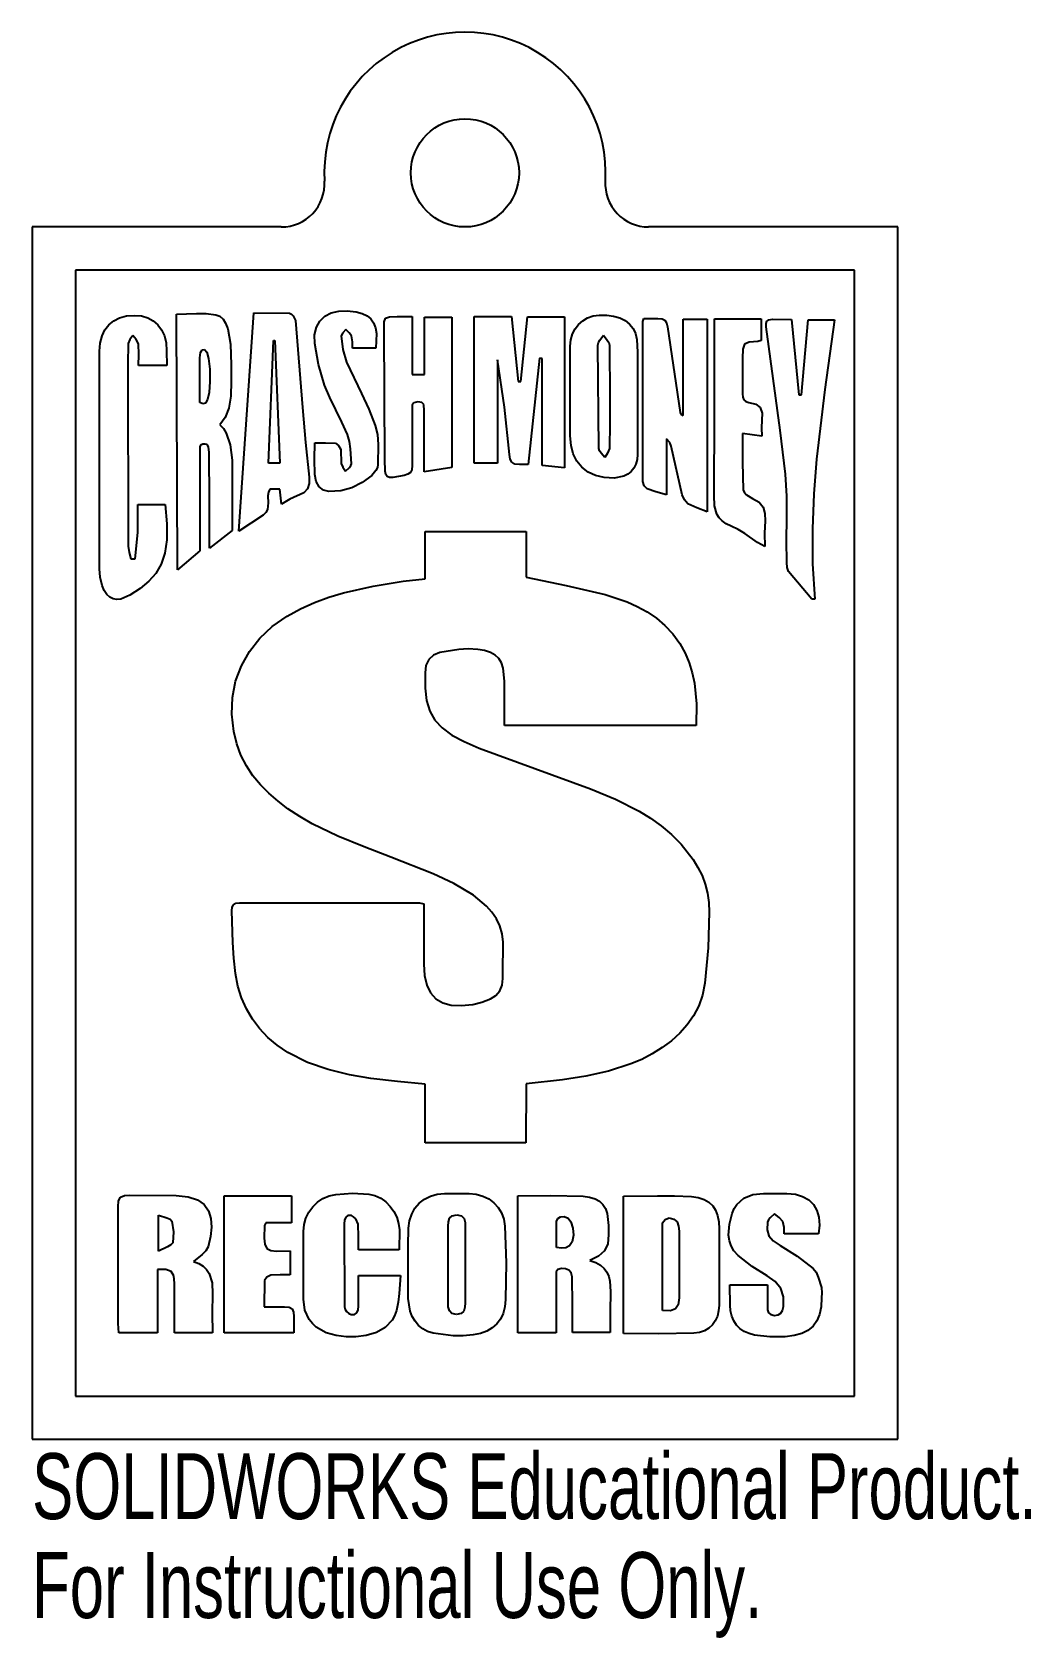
# Model space of a CAD drawing. Header units: inches. Extents: x 0 to 2.88, y -0.57 to 4.06.
import ezdxf

# ---------------------------------------------------------------- set-up
doc = ezdxf.new("R2010")
doc.units = ezdxf.units.IN
doc.header["$MEASUREMENT"] = 0
doc.styles.add('SLDTEXTSTYLE0', font='TXT', dxfattribs={"width": 0.7})

msp = doc.modelspace()

# ---------------------------------------------------------------- linework, layer by layer
at = {"color": 254, "linetype": 'Continuous', "lineweight": 25}
for p, q in [((0.7197, 3.5), (0, 3.5)), ((0, 3.5), (0, 0)), ((2.5, 3.5), (1.7803, 3.5)), ((2.5, 0), (2.5, 3.5)), ((0.125, 3.375), (0.125, 0.125)), ((2.375, 3.375), (0.125, 3.375)), ((2.375, 0.125), (2.375, 3.375)), ((0.4171, 3.2482), (0.4745, 3.2501)), ((0.4201, 2.5106), (0.4171, 3.2482)), ((0.4745, 3.2501), (0.5027, 3.2499)), ((0.5027, 3.2499), (0.5308, 3.2466)), ((0.5308, 3.2466), (0.542, 3.2423)), ((0.5972, 2.6221), (0.64, 3.2518)), ((0.64, 3.2518), (0.7437, 3.2509)), ((0.7437, 3.2509), (0.749, 3.2485)), ((0.749, 3.2485), (0.7544, 3.2431)), ((0.8456, 3.2422), (0.8639, 3.2518)), ((0.8639, 3.2518), (0.8855, 3.2571)), ((0.8855, 3.2571), (0.9098, 3.2581)), ((0.9098, 3.2581), (0.9363, 3.2546)), ((0.9363, 3.2546), (0.9534, 3.2499)), ((0.9534, 3.2499), (0.9673, 3.2432)), ((1.6204, 3.243), (1.638, 3.2457)), ((1.638, 3.2457), (1.6595, 3.2457)), ((1.6595, 3.2457), (1.6792, 3.2429)), ((0.2019, 3.1853), (0.2102, 3.203)), ((0.2102, 3.203), (0.2215, 3.2177)), ((0.2215, 3.2177), (0.2358, 3.2294)), ((0.2358, 3.2294), (0.2528, 3.2379)), ((0.2528, 3.2379), (0.2725, 3.243)), ((0.2725, 3.243), (0.2947, 3.2448)), ((0.2947, 3.2448), (0.3155, 3.243)), ((0.3155, 3.243), (0.334, 3.2378)), ((0.334, 3.2378), (0.35, 3.2293)), ((0.35, 3.2293), (0.3634, 3.2176)), ((0.3634, 3.2176), (0.3741, 3.2029)), ((0.3741, 3.2029), (0.382, 3.1853)), ((0.542, 3.2423), (0.5514, 3.2342)), ((0.5514, 3.2342), (0.559, 3.2221)), ((0.559, 3.2221), (0.5651, 3.206)), ((0.5651, 3.206), (0.5727, 3.1619)), ((0.7544, 3.2431), (0.7605, 3.23)), ((0.7605, 3.23), (0.7805, 2.9784)), ((0.8159, 3.189), (0.8211, 3.2107)), ((0.8211, 3.2107), (0.8311, 3.2285)), ((0.8311, 3.2285), (0.8456, 3.2422)), ((0.9065, 3.2035), (0.8973, 3.1941)), ((0.9161, 3.1948), (0.9065, 3.2035)), ((0.9673, 3.2432), (0.9782, 3.2343)), ((0.9782, 3.2343), (0.9863, 3.2231)), ((0.9863, 3.2231), (0.9917, 3.2092)), ((0.9917, 3.2092), (0.9945, 3.1926)), ((1.0163, 3.2044), (1.0167, 3.2259)), ((1.0191, 2.829), (1.0163, 3.2044)), ((1.0167, 3.2259), (1.0209, 3.2369)), ((1.0209, 3.2369), (1.0323, 3.241)), ((1.0323, 3.241), (1.0544, 3.2416)), ((1.0544, 3.2416), (1.0972, 3.2416)), ((1.0972, 3.2416), (1.0972, 3.0741)), ((1.133, 3.2397), (1.2121, 3.2397)), ((1.133, 3.0741), (1.133, 3.2397)), ((1.2121, 3.2397), (1.2121, 2.8053)), ((1.2771, 3.2411), (1.3841, 3.2411)), ((1.2771, 2.8179), (1.2771, 3.2411)), ((1.3841, 3.2411), (1.4041, 3.0541)), ((1.4115, 3.0541), (1.4306, 3.2406)), ((1.4306, 3.2406), (1.538, 3.2406)), ((1.538, 3.2406), (1.538, 2.8044)), ((1.5606, 3.1911), (1.5681, 3.206)), ((1.5681, 3.206), (1.578, 3.2188)), ((1.578, 3.2188), (1.5901, 3.2294)), ((1.5901, 3.2294), (1.6043, 3.2375)), ((1.6043, 3.2375), (1.6204, 3.243)), ((1.6792, 3.2429), (1.697, 3.2375)), ((1.697, 3.2375), (1.7124, 3.2296)), ((1.7124, 3.2296), (1.7254, 3.2193)), ((1.7254, 3.2193), (1.7356, 3.2068)), ((1.7356, 3.2068), (1.7428, 3.1921)), ((1.7634, 3.2271), (1.7667, 3.2359)), ((1.7634, 2.7648), (1.7634, 3.2271)), ((1.7667, 3.2359), (1.8076, 3.2359)), ((1.8076, 3.2359), (1.8192, 3.235)), ((1.8192, 3.235), (1.827, 3.2308)), ((1.827, 3.2308), (1.8319, 3.2229)), ((1.8319, 3.2229), (1.8346, 3.2113)), ((1.8346, 3.2113), (1.8718, 2.9648)), ((1.8802, 2.9555), (1.8802, 3.2336)), ((1.8802, 3.2336), (1.9499, 3.2336)), ((1.9499, 3.2336), (1.9495, 2.6774)), ((1.9706, 3.2001), (1.9711, 3.235)), ((1.971, 2.9622), (1.9706, 3.2001)), ((1.9711, 3.235), (2.1055, 3.235)), ((2.1055, 3.235), (2.1055, 3.1722)), ((2.1196, 3.2213), (2.1221, 3.2282)), ((2.1199, 3.2115), (2.1196, 3.2213)), ((2.1603, 2.9129), (2.1199, 3.2115)), ((2.1221, 3.2282), (2.128, 3.2322)), ((2.128, 3.2322), (2.138, 3.2334)), ((2.138, 3.2334), (2.1934, 3.2329)), ((2.1934, 3.2329), (2.2148, 3.0157)), ((2.2222, 3.0152), (2.2417, 3.2315)), ((2.2417, 3.2315), (2.3175, 3.2315)), ((2.3175, 3.2315), (2.2896, 3.0305)), ((0.1951, 3.1415), (0.1968, 3.1648)), ((0.1968, 3.1648), (0.2019, 3.1853)), ((0.277, 3.1638), (0.2761, 3.1043)), ((0.2826, 3.1754), (0.277, 3.1638)), ((0.2909, 3.1866), (0.2826, 3.1754)), ((0.3006, 3.1749), (0.2909, 3.1866)), ((0.3068, 3.1629), (0.3006, 3.1749)), ((0.3081, 3.1322), (0.3068, 3.1629)), ((0.382, 3.1853), (0.3868, 3.165)), ((0.3868, 3.165), (0.3886, 3.142)), ((0.5727, 3.1619), (0.575, 3.1015)), ((0.6828, 2.8179), (0.6968, 3.1718)), ((0.6968, 3.1718), (0.7014, 3.1718)), ((0.7014, 3.1718), (0.7154, 2.8179)), ((0.8163, 3.1635), (0.8159, 3.189)), ((0.8268, 3.1026), (0.8163, 3.1635)), ((0.8973, 3.1941), (0.8926, 3.1853)), ((0.8926, 3.1853), (0.8978, 3.1466)), ((0.9228, 3.1853), (0.9161, 3.1948)), ((0.9251, 3.1684), (0.9228, 3.1853)), ((0.9256, 3.15), (0.9251, 3.1684)), ((0.9945, 3.1926), (0.9931, 3.15)), ((1.5542, 3.1559), (1.556, 3.1743)), ((1.5542, 2.8973), (1.5542, 3.1559)), ((1.556, 3.1743), (1.5606, 3.1911)), ((1.6338, 3.1587), (1.6356, 3.166)), ((1.6366, 2.8601), (1.6338, 3.1587)), ((1.6356, 3.166), (1.64, 3.1731)), ((1.64, 3.1731), (1.6505, 3.1876)), ((1.6505, 3.1876), (1.6612, 3.1735)), ((1.6612, 3.1735), (1.6657, 3.1664)), ((1.6657, 3.1664), (1.6677, 3.1592)), ((1.6677, 3.1592), (1.6687, 3.0071)), ((1.7428, 3.1921), (1.7468, 3.1755)), ((1.7468, 3.1755), (1.7485, 3.1389)), ((2.0575, 3.1613), (2.0527, 3.1474)), ((2.0706, 3.1671), (2.0575, 3.1613)), ((2.0962, 3.1694), (2.0706, 3.1671)), ((2.1055, 3.1722), (2.0962, 3.1694)), ((0.1951, 2.5127), (0.1951, 3.1415)), ((0.3077, 3.0997), (0.3081, 3.1322)), ((0.3886, 3.142), (0.3891, 3.0997)), ((0.4843, 2.993), (0.4846, 3.1222)), ((0.4846, 3.1222), (0.4865, 3.1374)), ((0.4865, 3.1374), (0.4911, 3.1454)), ((0.4911, 3.1454), (0.4975, 3.1459)), ((0.4975, 3.1459), (0.5044, 3.1382)), ((0.5044, 3.1382), (0.5096, 3.12)), ((0.5096, 3.12), (0.5129, 3.0895)), ((0.8978, 3.1466), (0.9079, 3.1095)), ((0.9079, 3.1095), (0.9511, 3.0189)), ((0.9931, 3.15), (0.9256, 3.15)), ((1.3441, 3.116), (1.3441, 2.8179)), ((1.3641, 2.9799), (1.3441, 3.116)), ((1.465, 3.1211), (1.4329, 2.8146)), ((1.4734, 3.1206), (1.465, 3.1211)), ((1.4734, 2.8113), (1.4734, 3.1206)), ((1.7485, 3.1389), (1.7482, 3.102)), ((2.052, 3.1211), (2.0515, 3.0178)), ((2.0527, 3.1474), (2.052, 3.1211)), ((0.2761, 3.1043), (0.2779, 2.5787)), ((0.3891, 3.0997), (0.3077, 3.0997)), ((0.5129, 3.0895), (0.5137, 3.0542)), ((0.575, 3.1015), (0.575, 3.0552)), ((0.8442, 3.0435), (0.8268, 3.1026)), ((1.0972, 3.0741), (1.133, 3.0741)), ((1.7482, 3.102), (1.7482, 2.8434)), ((0.5114, 3.0217), (0.507, 3.0018)), ((0.5137, 3.0542), (0.5114, 3.0217)), ((0.575, 3.0552), (0.5739, 3.0117)), ((0.8598, 3.0074), (0.8442, 3.0435)), ((0.9511, 3.0189), (0.9725, 2.9735)), ((1.4041, 3.0541), (1.4115, 3.0541)), ((2.0515, 3.0178), (2.0522, 3.0083)), ((2.2148, 3.0157), (2.2222, 3.0152)), ((2.2896, 3.0305), (2.2657, 2.8298)), ((0.4932, 2.9891), (0.4843, 2.993)), ((0.5008, 2.9915), (0.4932, 2.9891)), ((0.507, 3.0018), (0.5008, 2.9915)), ((0.5679, 2.9772), (0.5573, 2.9502)), ((0.5739, 3.0117), (0.5679, 2.9772)), ((0.7805, 2.9784), (0.7897, 2.8781)), ((0.8773, 2.9721), (0.8598, 3.0074)), ((0.8949, 2.9367), (0.8773, 2.9721)), ((0.9725, 2.9735), (0.9912, 2.9272)), ((1.0979, 2.986), (1.0972, 2.9685)), ((1.0972, 2.9685), (1.0977, 2.8109)), ((1.1029, 2.9924), (1.0979, 2.986)), ((1.1144, 2.9951), (1.1029, 2.9924)), ((1.1259, 2.993), (1.1144, 2.9951)), ((1.1311, 2.9872), (1.1259, 2.993)), ((1.1325, 2.9695), (1.1311, 2.9872)), ((1.1325, 2.7932), (1.1325, 2.9695)), ((1.3785, 2.8434), (1.3641, 2.9799)), ((1.6687, 3.0071), (1.6688, 2.9338)), ((2.0522, 3.0083), (2.0551, 3.001)), ((2.0551, 3.001), (2.0609, 2.996)), ((2.0609, 2.996), (2.0701, 2.9936)), ((2.0701, 2.9936), (2.0904, 2.9887)), ((2.0904, 2.9887), (2.1029, 2.9783)), ((2.1029, 2.9783), (2.1085, 2.9626)), ((0.5573, 2.9502), (0.5425, 2.9292)), ((0.5425, 2.9292), (0.5526, 2.9185)), ((0.9107, 2.9007), (0.8949, 2.9367)), ((0.9912, 2.9272), (0.9975, 2.9006)), ((1.6688, 2.9338), (1.6673, 2.8606)), ((1.8718, 2.9648), (1.8735, 2.96)), ((1.8735, 2.96), (1.8802, 2.9555)), ((1.9697, 2.7243), (1.971, 2.9622)), ((2.1078, 2.942), (2.1069, 2.9202)), ((2.1085, 2.9626), (2.1078, 2.942)), ((0.5526, 2.9185), (0.5607, 2.9051)), ((0.5607, 2.9051), (0.572, 2.8707)), ((0.7897, 2.8781), (0.8, 2.7779)), ((0.8158, 2.8296), (0.8163, 2.8765)), ((0.8163, 2.8765), (0.847, 2.8769)), ((0.847, 2.8769), (0.8763, 2.8756)), ((0.8763, 2.8756), (0.8853, 2.8692)), ((0.9167, 2.8807), (0.9107, 2.9007)), ((0.9199, 2.8594), (0.9167, 2.8807)), ((0.9975, 2.9006), (0.9994, 2.8723)), ((1.5564, 2.8695), (1.5542, 2.8973)), ((1.8318, 2.8885), (1.8318, 2.7262)), ((1.8414, 2.8779), (1.8318, 2.8885)), ((1.8458, 2.8667), (1.8414, 2.8779)), ((2.052, 2.9034), (2.0517, 2.8214)), ((2.1074, 2.8959), (2.052, 2.9034)), ((2.1069, 2.9202), (2.1074, 2.8959)), ((2.1756, 2.7865), (2.1603, 2.9129)), ((0.4841, 2.8652), (0.484, 2.8446)), ((0.484, 2.8446), (0.484, 2.5654)), ((0.4866, 2.8704), (0.4841, 2.8652)), ((0.493, 2.8725), (0.4866, 2.8704)), ((0.5, 2.8734), (0.493, 2.8725)), ((0.5058, 2.8722), (0.5, 2.8734)), ((0.5097, 2.8652), (0.5058, 2.8722)), ((0.5114, 2.8486), (0.5097, 2.8652)), ((0.5123, 2.709), (0.5114, 2.8486)), ((0.572, 2.8707), (0.5774, 2.8271)), ((0.8168, 2.7858), (0.8158, 2.8296)), ((0.8853, 2.8692), (0.8912, 2.8579)), ((0.8912, 2.8579), (0.8926, 2.8174)), ((0.9224, 2.816), (0.9199, 2.8594)), ((0.9994, 2.8723), (0.9986, 2.8146)), ((1.0197, 2.7952), (1.0191, 2.829)), ((1.3808, 2.83), (1.3785, 2.8434)), ((1.3856, 2.8206), (1.3808, 2.83)), ((1.5628, 2.8449), (1.5564, 2.8695)), ((1.5733, 2.8237), (1.5628, 2.8449)), ((1.6386, 2.8532), (1.6366, 2.8601)), ((1.6435, 2.8465), (1.6386, 2.8532)), ((1.6543, 2.8346), (1.6435, 2.8465)), ((1.6622, 2.8469), (1.6543, 2.8346)), ((1.6673, 2.8606), (1.6622, 2.8469)), ((1.747, 2.8283), (1.7435, 2.815)), ((1.7482, 2.8434), (1.747, 2.8283)), ((1.8778, 2.7267), (1.8458, 2.8667)), ((2.2657, 2.8298), (2.2577, 2.7292)), ((0.5774, 2.8271), (0.5781, 2.7752)), ((0.7154, 2.8179), (0.6828, 2.8179)), ((0.8204, 2.7656), (0.8168, 2.7858)), ((0.8926, 2.8174), (0.8978, 2.8061)), ((0.8978, 2.8061), (0.9051, 2.7951)), ((0.9051, 2.7951), (0.9162, 2.8058)), ((0.9162, 2.8058), (0.9207, 2.811)), ((0.9207, 2.811), (0.9224, 2.816)), ((0.981, 2.7821), (0.9533, 2.7621)), ((0.9931, 2.797), (0.981, 2.7821)), ((0.9971, 2.8059), (0.9931, 2.797)), ((0.9986, 2.8146), (0.9971, 2.8059)), ((1.0216, 2.7853), (1.0197, 2.7952)), ((1.0254, 2.7793), (1.0216, 2.7853)), ((1.0744, 2.7825), (1.0418, 2.7766)), ((1.0854, 2.786), (1.0744, 2.7825)), ((1.0927, 2.7913), (1.0854, 2.786)), ((1.0966, 2.7993), (1.0927, 2.7913)), ((1.0977, 2.8109), (1.0966, 2.7993)), ((1.2121, 2.8053), (1.1325, 2.7932)), ((1.3441, 2.8179), (1.2771, 2.8179)), ((1.3941, 2.8154), (1.3856, 2.8206)), ((1.4073, 2.8146), (1.3941, 2.8154)), ((1.4329, 2.8146), (1.4073, 2.8146)), ((1.538, 2.8044), (1.4734, 2.8113)), ((1.5877, 2.8062), (1.5733, 2.8237)), ((1.6058, 2.7924), (1.5877, 2.8062)), ((1.6274, 2.7825), (1.6058, 2.7924)), ((1.6525, 2.7766), (1.6274, 2.7825)), ((1.7205, 2.7859), (1.7089, 2.7801)), ((1.7302, 2.7937), (1.7205, 2.7859)), ((1.7379, 2.8034), (1.7302, 2.7937)), ((1.7435, 2.815), (1.7379, 2.8034)), ((2.0517, 2.8214), (2.0534, 2.7415)), ((2.1796, 2.7229), (2.1756, 2.7865)), ((0.5781, 2.7752), (0.5778, 2.6241)), ((0.6865, 2.743), (0.6823, 2.7339)), ((0.7158, 2.743), (0.6865, 2.743)), ((0.72, 2.6998), (0.7158, 2.743)), ((0.7953, 2.7442), (0.7849, 2.7325)), ((0.7999, 2.7593), (0.7953, 2.7442)), ((0.8, 2.7779), (0.7999, 2.7593)), ((0.8288, 2.7501), (0.8204, 2.7656)), ((0.8413, 2.74), (0.8288, 2.7501)), ((0.8572, 2.736), (0.8413, 2.74)), ((0.8914, 2.7383), (0.8572, 2.736)), ((0.9235, 2.7472), (0.8914, 2.7383)), ((0.9533, 2.7621), (0.9235, 2.7472)), ((1.032, 2.7765), (1.0254, 2.7793)), ((1.0418, 2.7766), (1.032, 2.7765)), ((1.6807, 2.775), (1.6525, 2.7766)), ((1.7089, 2.7801), (1.6807, 2.775)), ((1.7674, 2.753), (1.7634, 2.7648)), ((1.776, 2.7443), (1.7674, 2.753)), ((1.8015, 2.7351), (1.776, 2.7443)), ((2.0534, 2.7415), (2.0563, 2.7343)), ((0.3049, 2.6183), (0.3054, 2.6992)), ((0.3054, 2.6992), (0.3844, 2.6992)), ((0.3844, 2.6992), (0.3892, 2.6431)), ((0.5123, 2.5723), (0.5123, 2.709)), ((0.6817, 2.704), (0.68, 2.6846)), ((0.6823, 2.7339), (0.6809, 2.7242)), ((0.6809, 2.7242), (0.6817, 2.704)), ((0.7446, 2.7138), (0.72, 2.6998)), ((0.7849, 2.7325), (0.7446, 2.7138)), ((1.8318, 2.7262), (1.8015, 2.7351)), ((1.8837, 2.7121), (1.8778, 2.7267)), ((1.8937, 2.7011), (1.8837, 2.7121)), ((1.9195, 2.6889), (1.8937, 2.7011)), ((1.9495, 2.6774), (1.9195, 2.6889)), ((1.9709, 2.6951), (1.9697, 2.7243)), ((1.9778, 2.6708), (1.9709, 2.6951)), ((2.0563, 2.7343), (2.0631, 2.727)), ((2.0631, 2.727), (2.0808, 2.716)), ((2.0808, 2.716), (2.0995, 2.705)), ((2.0995, 2.705), (2.1111, 2.6908)), ((2.1111, 2.6908), (2.1166, 2.6732)), ((2.1794, 2.659), (2.1796, 2.7229)), ((2.2577, 2.7292), (2.2535, 2.6285)), ((0.3892, 2.6431), (0.3888, 2.5966)), ((0.667, 2.6681), (0.5972, 2.6221)), ((0.6755, 2.6759), (0.667, 2.6681)), ((0.68, 2.6846), (0.6755, 2.6759)), ((1.9842, 2.6604), (1.9778, 2.6708)), ((1.9931, 2.6513), (1.9842, 2.6604)), ((2.0047, 2.6433), (1.9931, 2.6513)), ((2.0194, 2.6364), (2.0047, 2.6433)), ((2.1167, 2.6518), (2.1156, 2.6163)), ((2.1166, 2.6732), (2.1167, 2.6518)), ((2.1785, 2.595), (2.1794, 2.659)), ((0.2979, 2.5415), (0.3049, 2.6183)), ((0.3888, 2.5966), (0.3832, 2.5582)), ((0.5778, 2.6241), (0.5123, 2.5723)), ((1.1348, 2.6206), (1.4264, 2.6206)), ((1.1348, 2.4843), (1.1348, 2.6206)), ((1.4264, 2.6206), (1.4264, 2.489)), ((2.0393, 2.627), (2.0194, 2.6364)), ((2.0582, 2.615), (2.0393, 2.627)), ((2.0953, 2.589), (2.0582, 2.615)), ((2.1156, 2.6163), (2.1162, 2.5774)), ((2.2535, 2.6285), (2.2541, 2.5274)), ((0.2779, 2.5787), (0.2805, 2.5601)), ((0.2805, 2.5601), (0.2849, 2.5415)), ((0.3832, 2.5582), (0.3725, 2.5265)), ((0.484, 2.5654), (0.4201, 2.5106)), ((2.1162, 2.5774), (2.0953, 2.589)), ((2.1794, 2.5311), (2.1785, 2.595)), ((0.1969, 2.4886), (0.1951, 2.5127)), ((0.2849, 2.5415), (0.2979, 2.5415)), ((0.3725, 2.5265), (0.3571, 2.5)), ((2.1802, 2.5172), (2.1794, 2.5311)), ((2.1845, 2.5055), (2.1802, 2.5172)), ((2.2515, 2.4259), (2.1845, 2.5055)), ((2.2541, 2.5274), (2.2603, 2.4259)), ((0.2026, 2.4648), (0.1969, 2.4886)), ((0.2085, 2.4505), (0.2026, 2.4648)), ((0.3368, 2.4772), (0.3119, 2.4567)), ((0.3571, 2.5), (0.3368, 2.4772)), ((0.899, 2.4438), (0.9847, 2.4633)), ((0.9847, 2.4633), (1.072, 2.4774)), ((1.072, 2.4774), (1.1348, 2.4843)), ((1.4264, 2.489), (1.5427, 2.4651)), ((1.5427, 2.4651), (1.6552, 2.4388)), ((0.2157, 2.4392), (0.2085, 2.4505)), ((0.2241, 2.4311), (0.2157, 2.4392)), ((0.2337, 2.4261), (0.2241, 2.4311)), ((0.2444, 2.4241), (0.2337, 2.4261)), ((0.2561, 2.4253), (0.2444, 2.4241)), ((0.2826, 2.4369), (0.2561, 2.4253)), ((0.3119, 2.4567), (0.2826, 2.4369)), ((0.7756, 2.3974), (0.8159, 2.4156)), ((0.8159, 2.4156), (0.8571, 2.4309)), ((0.8571, 2.4309), (0.899, 2.4438)), ((1.6552, 2.4388), (1.7181, 2.4179)), ((1.7181, 2.4179), (1.7479, 2.4047)), ((2.2603, 2.4259), (2.2515, 2.4259)), ((0.6937, 2.3465), (0.7362, 2.376)), ((0.7362, 2.376), (0.7756, 2.3974)), ((1.7479, 2.4047), (1.7763, 2.3892)), ((1.7763, 2.3892), (1.803, 2.371)), ((1.803, 2.371), (1.8278, 2.3499)), ((0.6574, 2.3125), (0.6937, 2.3465)), ((1.8278, 2.3499), (1.8504, 2.3254)), ((1.8504, 2.3254), (1.8706, 2.2974)), ((0.6043, 2.2331), (0.6275, 2.2745)), ((0.6275, 2.2745), (0.6574, 2.3125)), ((1.1776, 2.2718), (1.1591, 2.2642)), ((1.232, 2.2806), (1.1776, 2.2718)), ((1.2597, 2.282), (1.232, 2.2806)), ((1.2869, 2.2806), (1.2597, 2.282)), ((1.3069, 2.2772), (1.2869, 2.2806)), ((1.3235, 2.2716), (1.3069, 2.2772)), ((1.337, 2.2638), (1.3235, 2.2716)), ((1.8706, 2.2974), (1.8859, 2.2698)), ((0.5879, 2.1887), (0.6043, 2.2331)), ((1.1375, 2.2336), (1.1348, 2.2127)), ((1.1457, 2.2511), (1.1375, 2.2336)), ((1.1591, 2.2642), (1.1457, 2.2511)), ((1.3475, 2.2538), (1.337, 2.2638)), ((1.3553, 2.2414), (1.3475, 2.2538)), ((1.3606, 2.2265), (1.3553, 2.2414)), ((1.3645, 2.189), (1.3606, 2.2265)), ((1.8859, 2.2698), (1.8978, 2.2416)), ((1.8978, 2.2416), (1.9067, 2.2128)), ((0.5786, 2.1419), (0.5879, 2.1887)), ((1.1348, 2.2127), (1.1351, 2.1683)), ((1.3645, 2.0606), (1.3645, 2.189)), ((1.9067, 2.2128), (1.913, 2.1834)), ((1.913, 2.1834), (1.9188, 2.1229)), ((0.5767, 2.0933), (0.5786, 2.1419)), ((1.1351, 2.1683), (1.1395, 2.1328)), ((1.1395, 2.1328), (1.1485, 2.1025)), ((0.5822, 2.0434), (0.5767, 2.0933)), ((1.1485, 2.1025), (1.1631, 2.0764)), ((1.9188, 2.1229), (1.918, 2.0606)), ((0.591, 2.0078), (0.5822, 2.0434)), ((1.1631, 2.0764), (1.1839, 2.0536)), ((1.1839, 2.0536), (1.2118, 2.0331)), ((1.918, 2.0606), (1.3645, 2.0606)), ((0.6033, 1.9748), (0.591, 2.0078)), ((1.2118, 2.0331), (1.2474, 2.0141)), ((1.2474, 2.0141), (1.2915, 1.9955)), ((1.2915, 1.9955), (1.4522, 1.9367)), ((0.6191, 1.9442), (0.6033, 1.9748)), ((0.6379, 1.9158), (0.6191, 1.9442)), ((0.6596, 1.8894), (0.6379, 1.9158)), ((1.4522, 1.9367), (1.6129, 1.8783)), ((0.6839, 1.8649), (0.6596, 1.8894)), ((0.7104, 1.8421), (0.6839, 1.8649)), ((1.6129, 1.8783), (1.6844, 1.8485)), ((0.739, 1.8206), (0.7104, 1.8421)), ((0.7736, 1.7978), (0.739, 1.8206)), ((1.6844, 1.8485), (1.7529, 1.8134)), ((1.7529, 1.8134), (1.7855, 1.7931)), ((0.8092, 1.7773), (0.7736, 1.7978)), ((0.883, 1.7416), (0.8092, 1.7773)), ((1.7855, 1.7931), (1.8168, 1.7706)), ((1.8168, 1.7706), (1.8466, 1.7456)), ((0.9589, 1.7104), (0.883, 1.7416)), ((1.8466, 1.7456), (1.8748, 1.7178)), ((1.8748, 1.7178), (1.9092, 1.6743)), ((1.0357, 1.6806), (0.9589, 1.7104)), ((1.1586, 1.6327), (1.0357, 1.6806)), ((1.9092, 1.6743), (1.9231, 1.6512)), ((1.2181, 1.6049), (1.1586, 1.6327)), ((1.9231, 1.6512), (1.9347, 1.6273)), ((1.9347, 1.6273), (1.9438, 1.6024)), ((1.2748, 1.5709), (1.2181, 1.6049)), ((1.9438, 1.6024), (1.9503, 1.5766)), ((1.9503, 1.5766), (1.9541, 1.5498)), ((0.5771, 1.5258), (0.5778, 1.5361)), ((0.5778, 1.5361), (0.5814, 1.5433)), ((0.5814, 1.5433), (0.5884, 1.5476)), ((0.5884, 1.5476), (0.599, 1.549)), ((0.599, 1.549), (1.1185, 1.5485)), ((1.1185, 1.5485), (1.1315, 1.5458)), ((1.1315, 1.5458), (1.1315, 1.3718)), ((1.3126, 1.5394), (1.2748, 1.5709)), ((1.3281, 1.5217), (1.3126, 1.5394)), ((1.9541, 1.5498), (1.9552, 1.522)), ((0.58, 1.4347), (0.5771, 1.5258)), ((1.3409, 1.5027), (1.3281, 1.5217)), ((1.3509, 1.482), (1.3409, 1.5027)), ((1.9552, 1.522), (1.9525, 1.4189)), ((1.3576, 1.4596), (1.3509, 1.482)), ((1.3608, 1.4353), (1.3576, 1.4596)), ((0.5824, 1.3893), (0.58, 1.4347)), ((1.3591, 1.3695), (1.3604, 1.409)), ((1.3604, 1.409), (1.3608, 1.4353)), ((1.9525, 1.4189), (1.9431, 1.3165)), ((0.5874, 1.3444), (0.5824, 1.3893)), ((1.1315, 1.3718), (1.1336, 1.3389)), ((1.3599, 1.3299), (1.3591, 1.3695)), ((0.5946, 1.3085), (0.5874, 1.3444)), ((0.6051, 1.2747), (0.5946, 1.3085)), ((1.1336, 1.3389), (1.1401, 1.3113)), ((1.1401, 1.3113), (1.1509, 1.289)), ((1.351, 1.2944), (1.3579, 1.3106)), ((1.3579, 1.3106), (1.3599, 1.3299)), ((1.9431, 1.3165), (1.9361, 1.2826)), ((0.6189, 1.2429), (0.6051, 1.2747)), ((1.1509, 1.289), (1.1661, 1.272)), ((1.1661, 1.272), (1.1858, 1.2602)), ((1.1858, 1.2602), (1.21, 1.2535)), ((1.21, 1.2535), (1.2389, 1.252)), ((1.2389, 1.252), (1.2725, 1.2555)), ((1.2725, 1.2555), (1.2987, 1.2617)), ((1.2987, 1.2617), (1.3236, 1.2713)), ((1.3236, 1.2713), (1.3394, 1.2813)), ((1.3394, 1.2813), (1.351, 1.2944)), ((1.9361, 1.2826), (1.9251, 1.2514)), ((0.6361, 1.2132), (0.6189, 1.2429)), ((0.6567, 1.1857), (0.6361, 1.2132)), ((1.9104, 1.2227), (1.8922, 1.1965)), ((1.9251, 1.2514), (1.9104, 1.2227)), ((0.6807, 1.1604), (0.6567, 1.1857)), ((0.7081, 1.1375), (0.6807, 1.1604)), ((1.8709, 1.1725), (1.8467, 1.1506)), ((1.8922, 1.1965), (1.8709, 1.1725)), ((0.739, 1.1169), (0.7081, 1.1375)), ((0.7958, 1.0882), (0.739, 1.1169)), ((1.791, 1.1127), (1.7606, 1.0969)), ((1.82, 1.1307), (1.791, 1.1127)), ((1.8467, 1.1506), (1.82, 1.1307)), ((0.8551, 1.0673), (0.7958, 1.0882)), ((0.9162, 1.0524), (0.8551, 1.0673)), ((1.7294, 1.0835), (1.6651, 1.0627)), ((1.7606, 1.0969), (1.7294, 1.0835)), ((0.9785, 1.042), (0.9162, 1.0524)), ((1.0553, 1.0329), (0.9785, 1.042)), ((1.1352, 1.0248), (1.0553, 1.0329)), ((1.1352, 0.856), (1.1352, 1.0248)), ((1.4269, 1.0267), (1.4259, 0.856)), ((1.5315, 1.0379), (1.4269, 1.0267)), ((1.5989, 1.0483), (1.5315, 1.0379)), ((1.6651, 1.0627), (1.5989, 1.0483)), ((1.4259, 0.856), (1.1352, 0.856)), ((0.2499, 0.6881), (0.2557, 0.6986)), ((0.2557, 0.6986), (0.2665, 0.7038)), ((0.2665, 0.7038), (0.2827, 0.7048)), ((0.2827, 0.7048), (0.4162, 0.7039)), ((0.4162, 0.7039), (0.451, 0.7004)), ((0.451, 0.7004), (0.4776, 0.6914)), ((0.5543, 0.7025), (0.7492, 0.7025)), ((0.5543, 0.3072), (0.5543, 0.7025)), ((0.7492, 0.7025), (0.7492, 0.6253)), ((0.8401, 0.695), (0.8579, 0.7027)), ((0.8579, 0.7027), (0.8776, 0.7072)), ((0.8776, 0.7072), (0.925, 0.7104)), ((0.925, 0.7104), (0.9725, 0.7076)), ((0.9725, 0.7076), (0.9902, 0.7035)), ((0.9902, 0.7035), (1.0067, 0.696)), ((1.0067, 0.696), (1.0215, 0.6855)), ((1.1333, 0.6933), (1.1507, 0.7021)), ((1.1507, 0.7021), (1.1702, 0.7077)), ((1.1702, 0.7077), (1.1915, 0.71)), ((1.1915, 0.71), (1.2622, 0.71)), ((1.2622, 0.71), (1.2827, 0.7077)), ((1.2827, 0.7077), (1.3016, 0.7023)), ((1.3016, 0.7023), (1.3188, 0.6941)), ((1.4027, 0.7025), (1.498, 0.7036)), ((1.4027, 0.3076), (1.4027, 0.7025)), ((1.498, 0.7036), (1.5915, 0.7016)), ((1.5915, 0.7016), (1.6102, 0.6991)), ((1.6102, 0.6991), (1.6258, 0.6943)), ((1.7078, 0.7021), (1.8064, 0.7033)), ((1.7078, 0.3053), (1.7078, 0.7021)), ((1.8064, 0.7033), (1.8554, 0.703)), ((1.8554, 0.703), (1.904, 0.7007)), ((1.904, 0.7007), (1.924, 0.6977)), ((1.924, 0.6977), (1.9409, 0.6923)), ((2.0356, 0.6777), (2.0559, 0.6958)), ((2.0559, 0.6958), (2.0818, 0.7066)), ((2.0818, 0.7066), (2.112, 0.71)), ((2.112, 0.71), (2.1799, 0.71)), ((2.1799, 0.71), (2.2044, 0.7073)), ((2.2044, 0.7073), (2.2254, 0.7009)), ((2.2254, 0.7009), (2.2429, 0.6909)), ((0.2483, 0.6714), (0.2499, 0.6881)), ((0.2488, 0.3342), (0.2483, 0.6714)), ((0.4776, 0.6914), (0.4969, 0.6775)), ((0.4969, 0.6775), (0.5095, 0.6593)), ((0.5095, 0.6593), (0.5162, 0.6374)), ((0.791, 0.6388), (0.7994, 0.656)), ((0.7994, 0.656), (0.8105, 0.6713)), ((0.8105, 0.6713), (0.8242, 0.6844)), ((0.8242, 0.6844), (0.8401, 0.695)), ((1.0215, 0.6855), (1.0344, 0.6725)), ((1.0344, 0.6725), (1.0451, 0.6574)), ((1.0451, 0.6574), (1.0533, 0.6409)), ((1.0899, 0.6312), (1.0963, 0.6503)), ((1.0963, 0.6503), (1.1058, 0.6672)), ((1.1058, 0.6672), (1.1183, 0.6816)), ((1.1183, 0.6816), (1.1333, 0.6933)), ((1.3188, 0.6941), (1.3337, 0.6831)), ((1.3337, 0.6831), (1.3462, 0.6695)), ((1.3462, 0.6695), (1.3559, 0.6536)), ((1.3559, 0.6536), (1.3624, 0.6354)), ((1.6258, 0.6943), (1.6385, 0.6873)), ((1.6385, 0.6873), (1.6485, 0.6779)), ((1.6485, 0.6779), (1.656, 0.6662)), ((1.656, 0.6662), (1.6611, 0.6522)), ((1.6611, 0.6522), (1.665, 0.6169)), ((1.9409, 0.6923), (1.9547, 0.6844)), ((1.9547, 0.6844), (1.9657, 0.674)), ((1.9657, 0.674), (1.9739, 0.6612)), ((1.9739, 0.6612), (1.9797, 0.6459)), ((2.0139, 0.621), (2.0222, 0.6523)), ((2.0222, 0.6523), (2.0279, 0.6659)), ((2.0279, 0.6659), (2.0356, 0.6777)), ((2.1436, 0.6514), (2.1319, 0.6396)), ((2.1575, 0.6407), (2.1436, 0.6514)), ((2.2429, 0.6909), (2.2567, 0.6775)), ((2.2567, 0.6775), (2.2666, 0.6608)), ((2.2666, 0.6608), (2.2725, 0.641)), ((0.3646, 0.6472), (0.3889, 0.6391)), ((0.3646, 0.5435), (0.3646, 0.6472)), ((0.3889, 0.6391), (0.3984, 0.6351)), ((0.3984, 0.6351), (0.4032, 0.63)), ((0.4032, 0.63), (0.4086, 0.5988)), ((0.5178, 0.6125), (0.5149, 0.5851)), ((0.5162, 0.6374), (0.5178, 0.6125)), ((0.6711, 0.6174), (0.6705, 0.5804)), ((0.6752, 0.6253), (0.6711, 0.6174)), ((0.7492, 0.6253), (0.6752, 0.6253)), ((0.7836, 0.6002), (0.7857, 0.6201)), ((0.7857, 0.6201), (0.791, 0.6388)), ((0.9019, 0.6327), (0.9008, 0.6225)), ((0.9008, 0.6225), (0.9018, 0.383)), ((0.9056, 0.6412), (0.9019, 0.6327)), ((0.9122, 0.6463), (0.9056, 0.6412)), ((0.9222, 0.6462), (0.9122, 0.6463)), ((0.9286, 0.6426), (0.9222, 0.6462)), ((0.9345, 0.6361), (0.9286, 0.6426)), ((0.9413, 0.6207), (0.9345, 0.6361)), ((0.9428, 0.5844), (0.9413, 0.6207)), ((1.0533, 0.6409), (1.0586, 0.6232)), ((1.0586, 0.6232), (1.0608, 0.6048)), ((1.0608, 0.6048), (1.0604, 0.5467)), ((1.0859, 0.5583), (1.0869, 0.61)), ((1.0869, 0.61), (1.0899, 0.6312)), ((1.2013, 0.6151), (1.2021, 0.6278)), ((1.2013, 0.3951), (1.2013, 0.6151)), ((1.2021, 0.6278), (1.2055, 0.6384)), ((1.2055, 0.6384), (1.2133, 0.6456)), ((1.2133, 0.6456), (1.2269, 0.6481)), ((1.2269, 0.6481), (1.2405, 0.645)), ((1.2405, 0.645), (1.2477, 0.6372)), ((1.2477, 0.6372), (1.2506, 0.6263)), ((1.2506, 0.6263), (1.2511, 0.6137)), ((1.2511, 0.6137), (1.2511, 0.3942)), ((1.3624, 0.6354), (1.3655, 0.6151)), ((1.3655, 0.6151), (1.3692, 0.5093)), ((1.5143, 0.5537), (1.5148, 0.629)), ((1.5148, 0.629), (1.518, 0.6379)), ((1.518, 0.6379), (1.5257, 0.6426)), ((1.5257, 0.6426), (1.5362, 0.6428)), ((1.5362, 0.6428), (1.5478, 0.6383)), ((1.5478, 0.6383), (1.5563, 0.6277)), ((1.5563, 0.6277), (1.5618, 0.61)), ((1.5618, 0.61), (1.5632, 0.5894)), ((1.665, 0.6169), (1.665, 0.59)), ((1.8203, 0.3718), (1.8208, 0.6253)), ((1.8208, 0.6253), (1.8281, 0.6346)), ((1.8281, 0.6346), (1.8399, 0.6397)), ((1.8399, 0.6397), (1.8538, 0.6358)), ((1.8538, 0.6358), (1.8627, 0.6274)), ((1.8627, 0.6274), (1.8673, 0.6155)), ((1.8673, 0.6155), (1.8687, 0.6011)), ((1.9797, 0.6459), (1.983, 0.628)), ((1.983, 0.628), (1.984, 0.6076)), ((1.984, 0.6076), (1.984, 0.3872)), ((2.0116, 0.5889), (2.0139, 0.621)), ((2.124, 0.6272), (2.1228, 0.6043)), ((2.1228, 0.6043), (2.1279, 0.5873)), ((2.1268, 0.6336), (2.124, 0.6272)), ((2.1319, 0.6396), (2.1268, 0.6336)), ((2.1682, 0.6286), (2.1575, 0.6407)), ((2.1717, 0.6114), (2.1682, 0.6286)), ((2.172, 0.5928), (2.1717, 0.6114)), ((2.2741, 0.6183), (2.2715, 0.5928)), ((2.2725, 0.641), (2.2741, 0.6183)), ((0.4011, 0.5614), (0.3912, 0.5559)), ((0.406, 0.5676), (0.4011, 0.5614)), ((0.4086, 0.5988), (0.406, 0.5676)), ((0.5149, 0.5851), (0.5083, 0.556)), ((0.6705, 0.5804), (0.672, 0.5634)), ((0.672, 0.5634), (0.678, 0.5504)), ((0.7836, 0.4044), (0.7836, 0.6002)), ((0.9422, 0.5467), (0.9428, 0.5844)), ((1.0864, 0.5067), (1.0859, 0.5583)), ((1.552, 0.5589), (1.5417, 0.5528)), ((1.5594, 0.5704), (1.552, 0.5589)), ((1.5632, 0.5894), (1.5594, 0.5704)), ((1.6632, 0.5646), (1.6532, 0.5445)), ((1.665, 0.59), (1.6632, 0.5646)), ((1.8687, 0.6011), (1.8687, 0.4081)), ((2.0137, 0.5732), (2.0116, 0.5889)), ((2.0187, 0.5581), (2.0137, 0.5732)), ((2.027, 0.5438), (2.0187, 0.5581)), ((2.1279, 0.5873), (2.1401, 0.5733)), ((2.1401, 0.5733), (2.1603, 0.5593)), ((2.1603, 0.5593), (2.2096, 0.5283)), ((2.2715, 0.5928), (2.172, 0.5928)), ((0.3912, 0.5559), (0.3646, 0.5435)), ((0.491, 0.5336), (0.466, 0.5132)), ((0.466, 0.5132), (0.4813, 0.5074)), ((0.5018, 0.5442), (0.491, 0.5336)), ((0.5083, 0.556), (0.5018, 0.5442)), ((0.678, 0.5504), (0.6893, 0.5448)), ((0.6893, 0.5448), (0.7059, 0.5436)), ((0.7059, 0.5436), (0.745, 0.5444)), ((0.745, 0.5444), (0.745, 0.4746)), ((1.0604, 0.5467), (0.9422, 0.5467)), ((1.5291, 0.5514), (1.5143, 0.5537)), ((1.5417, 0.5528), (1.5291, 0.5514)), ((1.6356, 0.5287), (1.611, 0.5165)), ((1.611, 0.5165), (1.6277, 0.5103)), ((1.6277, 0.5103), (1.6413, 0.5025)), ((1.6532, 0.5445), (1.6356, 0.5287)), ((2.0389, 0.5304), (2.027, 0.5438)), ((2.0793, 0.4993), (2.0389, 0.5304)), ((2.2096, 0.5283), (2.2557, 0.4932)), ((0.3864, 0.4903), (0.3622, 0.49)), ((0.3622, 0.49), (0.3622, 0.3076)), ((0.4015, 0.4847), (0.3864, 0.4903)), ((0.4093, 0.472), (0.4015, 0.4847)), ((0.4115, 0.4509), (0.4093, 0.472)), ((0.4813, 0.5074), (0.4938, 0.4996)), ((0.4938, 0.4996), (0.5037, 0.4901)), ((0.5037, 0.4901), (0.5112, 0.4789)), ((0.5112, 0.4789), (0.5199, 0.4519)), ((0.6777, 0.4679), (0.6711, 0.4583)), ((0.6892, 0.4737), (0.6777, 0.4679)), ((0.7168, 0.475), (0.6892, 0.4737)), ((0.745, 0.4746), (0.7168, 0.475)), ((0.9427, 0.4728), (1.0636, 0.4728)), ((0.9427, 0.3839), (0.9427, 0.4728)), ((1.0636, 0.4728), (1.0601, 0.4212)), ((1.0859, 0.4067), (1.0864, 0.5067)), ((1.3692, 0.5093), (1.3673, 0.4035)), ((1.514, 0.4838), (1.5138, 0.4672)), ((1.5138, 0.4672), (1.5138, 0.3076)), ((1.5182, 0.4901), (1.514, 0.4838)), ((1.5287, 0.4928), (1.5182, 0.4901)), ((1.5405, 0.4918), (1.5287, 0.4928)), ((1.55, 0.4879), (1.5405, 0.4918)), ((1.5566, 0.4807), (1.55, 0.4879)), ((1.5594, 0.4695), (1.5566, 0.4807)), ((1.5608, 0.3881), (1.5594, 0.4695)), ((1.6413, 0.5025), (1.6519, 0.4931)), ((1.6519, 0.4931), (1.6599, 0.4824)), ((1.6599, 0.4824), (1.6655, 0.4703)), ((1.6655, 0.4703), (1.6689, 0.457)), ((2.1231, 0.4723), (2.0793, 0.4993)), ((2.146, 0.4554), (2.1231, 0.4723)), ((2.2557, 0.4932), (2.2642, 0.4822)), ((2.2642, 0.4822), (2.2703, 0.4683)), ((2.2703, 0.4683), (2.2794, 0.4379)), ((0.4115, 0.3072), (0.4115, 0.4509)), ((0.5199, 0.4519), (0.5213, 0.4197)), ((0.5213, 0.4197), (0.5204, 0.3642)), ((0.6711, 0.4583), (0.6701, 0.3821)), ((1.0601, 0.4212), (1.0575, 0.3959)), ((1.6689, 0.457), (1.6701, 0.4267)), ((1.6701, 0.4267), (1.669, 0.3683)), ((2.0147, 0.4462), (2.1236, 0.4462)), ((2.0157, 0.3872), (2.0147, 0.4462)), ((2.1236, 0.4462), (2.1236, 0.3835)), ((2.1619, 0.4355), (2.146, 0.4554)), ((2.17, 0.4117), (2.1619, 0.4355)), ((2.2794, 0.4379), (2.2807, 0.4233)), ((2.2807, 0.4233), (2.2799, 0.4081)), ((0.6701, 0.3821), (0.7292, 0.3821)), ((0.7292, 0.3821), (0.742, 0.381)), ((0.742, 0.381), (0.7507, 0.3762)), ((0.7507, 0.3762), (0.7554, 0.3675)), ((0.7881, 0.3727), (0.7836, 0.4044)), ((0.8004, 0.3456), (0.7881, 0.3727)), ((0.9018, 0.383), (0.9036, 0.3764)), ((0.9036, 0.3764), (0.9084, 0.3693)), ((0.9381, 0.3653), (0.9416, 0.3736)), ((0.9416, 0.3736), (0.9427, 0.3839)), ((1.0525, 0.3714), (1.0471, 0.3566)), ((1.0575, 0.3959), (1.0525, 0.3714)), ((1.0919, 0.3704), (1.0859, 0.4067)), ((1.2019, 0.3822), (1.2013, 0.3951)), ((1.205, 0.3712), (1.2019, 0.3822)), ((1.2123, 0.3634), (1.205, 0.3712)), ((1.2502, 0.3811), (1.2466, 0.3702)), ((1.2511, 0.3942), (1.2502, 0.3811)), ((1.365, 0.3822), (1.36, 0.3634)), ((1.3673, 0.4035), (1.365, 0.3822)), ((1.5608, 0.3081), (1.5608, 0.3881)), ((1.8435, 0.3713), (1.8203, 0.3718)), ((1.8583, 0.3765), (1.8435, 0.3713)), ((1.8662, 0.3885), (1.8583, 0.3765)), ((1.8687, 0.4081), (1.8662, 0.3885)), ((1.984, 0.3872), (1.9828, 0.3707)), ((2.0169, 0.3707), (2.0157, 0.3872)), ((2.1236, 0.3835), (2.1243, 0.3736)), ((2.1243, 0.3736), (2.1272, 0.3654)), ((2.1624, 0.3643), (2.1671, 0.3723)), ((2.1671, 0.3723), (2.1696, 0.383)), ((2.1696, 0.383), (2.17, 0.4117)), ((2.2784, 0.3824), (2.2739, 0.3602)), ((2.2799, 0.4081), (2.2784, 0.3824)), ((0.2506, 0.3076), (0.2488, 0.3342)), ((0.5204, 0.3642), (0.5208, 0.3072)), ((0.7554, 0.3675), (0.7562, 0.3546)), ((0.7562, 0.3546), (0.7562, 0.3072)), ((0.8096, 0.3339), (0.8004, 0.3456)), ((0.8208, 0.3237), (0.8096, 0.3339)), ((0.9084, 0.3693), (0.9147, 0.3634)), ((0.9147, 0.3634), (0.9213, 0.3602)), ((0.9213, 0.3602), (0.9315, 0.3603)), ((0.9315, 0.3603), (0.9381, 0.3653)), ((1.0398, 0.3436), (1.02, 0.3228)), ((1.0471, 0.3566), (1.0398, 0.3436)), ((1.0979, 0.3546), (1.0919, 0.3704)), ((1.106, 0.3407), (1.0979, 0.3546)), ((1.1161, 0.3287), (1.106, 0.3407)), ((1.1283, 0.3189), (1.1161, 0.3287)), ((1.2255, 0.3602), (1.2123, 0.3634)), ((1.2389, 0.3628), (1.2255, 0.3602)), ((1.2466, 0.3702), (1.2389, 0.3628)), ((1.3422, 0.3332), (1.3291, 0.3217)), ((1.3524, 0.3471), (1.3422, 0.3332)), ((1.36, 0.3634), (1.3524, 0.3471)), ((1.669, 0.3683), (1.6696, 0.3081)), ((1.9646, 0.3303), (1.9542, 0.3207)), ((1.973, 0.342), (1.9646, 0.3303)), ((1.979, 0.3556), (1.973, 0.342)), ((1.9828, 0.3707), (1.979, 0.3556)), ((2.0204, 0.3556), (2.0169, 0.3707)), ((2.0263, 0.3419), (2.0204, 0.3556)), ((2.0343, 0.3299), (2.0263, 0.3419)), ((2.0444, 0.3196), (2.0343, 0.3299)), ((2.1272, 0.3654), (2.1334, 0.3599)), ((2.1334, 0.3599), (2.144, 0.3579)), ((2.144, 0.3579), (2.155, 0.3594)), ((2.155, 0.3594), (2.1624, 0.3643)), ((2.2553, 0.3263), (2.2408, 0.3142)), ((2.2662, 0.3416), (2.2553, 0.3263)), ((2.2739, 0.3602), (2.2662, 0.3416)), ((0.3622, 0.3076), (0.2506, 0.3076)), ((0.5208, 0.3072), (0.4115, 0.3072)), ((0.7562, 0.3072), (0.5543, 0.3072)), ((0.8497, 0.3076), (0.8208, 0.3237)), ((0.878, 0.2993), (0.8497, 0.3076)), ((0.9066, 0.2955), (0.878, 0.2993)), ((0.9354, 0.2958), (0.9066, 0.2955)), ((0.9645, 0.2997), (0.9354, 0.2958)), ((0.9945, 0.3084), (0.9645, 0.2997)), ((1.02, 0.3228), (0.9945, 0.3084)), ((1.1424, 0.3115), (1.1283, 0.3189)), ((1.1585, 0.3067), (1.1424, 0.3115)), ((1.2158, 0.2991), (1.1585, 0.3067)), ((1.2448, 0.2989), (1.2158, 0.2991)), ((1.2734, 0.3016), (1.2448, 0.2989)), ((1.2948, 0.3059), (1.2734, 0.3016)), ((1.3134, 0.3126), (1.2948, 0.3059)), ((1.3291, 0.3217), (1.3134, 0.3126)), ((1.5138, 0.3076), (1.4027, 0.3076)), ((1.6696, 0.3081), (1.5608, 0.3081)), ((1.8103, 0.3047), (1.7078, 0.3053)), ((1.911, 0.3063), (1.8103, 0.3047)), ((1.9273, 0.3084), (1.911, 0.3063)), ((1.9417, 0.3133), (1.9273, 0.3084)), ((1.9542, 0.3207), (1.9417, 0.3133)), ((2.0565, 0.3113), (2.0444, 0.3196)), ((2.0705, 0.3051), (2.0565, 0.3113)), ((2.0864, 0.3011), (2.0705, 0.3051)), ((2.1306, 0.2961), (2.0864, 0.3011)), ((2.1752, 0.296), (2.1306, 0.2961)), ((2.2009, 0.2992), (2.1752, 0.296)), ((2.2228, 0.3052), (2.2009, 0.2992)), ((2.2408, 0.3142), (2.2228, 0.3052)), ((0.125, 0.125), (2.375, 0.125)), ((0, 0), (2.5, 0))]:
    msp.add_line(p, q, dxfattribs=at)
msp.add_circle((1.25, 3.6562), 0.1562, dxfattribs=at)
for centre, radius, start, end in [((1.25, 3.6562), 0.4063, 356.6277, 183.3723), ((0.7197, 3.625), 0.125, 270, 3.3723), ((1.7803, 3.625), 0.125, 176.6277, 270)]:
    msp.add_arc(centre, radius, start, end, dxfattribs=at)

# ---------------------------------------------------------------- texts
at = {"color": 141, "linetype": 'Continuous', "char_height": 0.1903, "attachment_point": 1, "style": 'SLDTEXTSTYLE0'}
for s, insert in [('SOLIDWORKS Educational Product.', (0, -0.0401)), ('For Instructional Use Only.', (0, -0.3256))]:
    msp.add_mtext(s, dxfattribs=dict(at, insert=insert))

doc.saveas('drawing.dxf')
